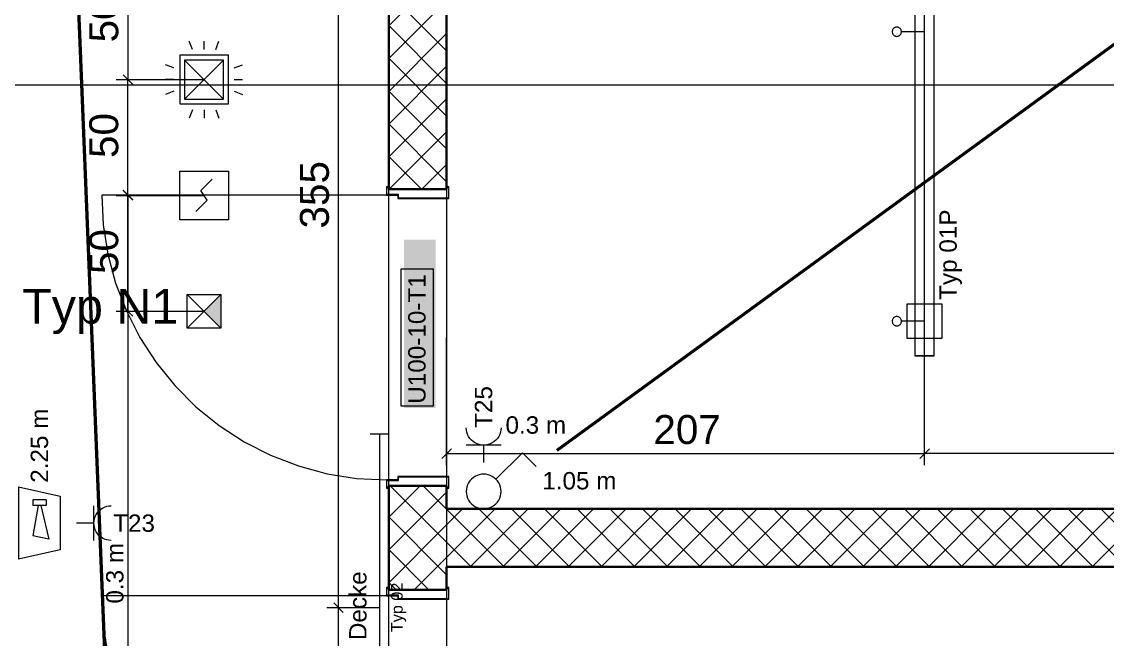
# Model space of a CAD drawing. Extents: x -1132 to 613, y -179 to 712.
# Drawn here: x -123.9 to -30.1, y 283.5 to 336.8 of the extents above; entities that cross this region are included whole.
import ezdxf
from ezdxf.lldxf.tags import DXFTag

# ---------------------------------------------------------------- set-up
doc = ezdxf.new("R2010")
doc.units = 0
doc.layers.get('0').update_dxf_attribs({"lineweight": 13})
for name, color, linetype, lineweight in [('A-DOOR-____-IDEN', 7, 'Continuous', 5), ('A-DOOR-FRAM-MCUT', 7, 'Continuous', 9), ('A-DOOR-OPNG-OTLN', 7, 'Continuous', 9), ('A-FLOR-____-OTLN', 7, 'Continuous', 9), ('A-WALL-____-MCUT', 7, 'Continuous', 35), ('A-WALL-____-PATT', 7, 'Continuous', 35), ('S-GRID-____-OTLN', 7, 'Continuous', 5)]:
    doc.layers.add(name, color=color, linetype=linetype, lineweight=lineweight)
for name, color, linetype, lineweight, true_color in [('EL01_VVV_Mass', 7, 'Continuous', 13, 0xb2b200), ('EL01_WAN_Brandmeldeanlagen', 7, 'Continuous', 13, 0xff8000), ('EL01_WAN_Kraft', 1, 'Continuous', 13, 0xff0000), ('EL01_WAN_Leuchten', 7, 'Continuous', 13, 0x0080ff), ('EL01_WAN_Leuchtentyp', 7, 'Continuous', 13, 0x0099ff), ('EL01_WAN_Licht', 7, 'Continuous', 13, 0x0080ff), ('EL01_WAN_Notbeleuchtungen', 7, 'Continuous', 13, 0x009900), ('EL01_WAN_Notbeleuchtungentyp', 7, 'Continuous', 13, 0x009900), ('X_Geometrie', 3, 'Continuous', 50, 0x00ff00)]:
    doc.layers.add(name, color=color, linetype=linetype, lineweight=lineweight, true_color=true_color)
doc.styles.get("Standard").update_dxf_attribs({"font": 'arial.ttf'})
tags = doc.linetypes.add('_Rasterlinie_', pattern=[0.375, 0.2, -0.05, 0.075, -0.05]).pattern_tags.tags
tags[10:11] = [DXFTag(74, 4), DXFTag(75, 0), DXFTag(340, '0'), DXFTag(46, 1.0), DXFTag(50, 0.0), DXFTag(44, 0.0), DXFTag(45, 0.0)]
tags[8:9] = [DXFTag(74, 4), DXFTag(75, 0), DXFTag(340, '0'), DXFTag(46, 1.0), DXFTag(50, 0.0), DXFTag(44, 0.0), DXFTag(45, 0.0)]
tags[6:7] = [DXFTag(74, 4), DXFTag(75, 0), DXFTag(340, '0'), DXFTag(46, 1.0), DXFTag(50, 0.0), DXFTag(44, 0.0), DXFTag(45, 0.0)]
tags[4:5] = [DXFTag(74, 4), DXFTag(75, 0), DXFTag(340, '0'), DXFTag(46, 1.0), DXFTag(50, 0.0), DXFTag(44, 0.0), DXFTag(45, 0.0)]

# ---------------------------------------------------------------- blocks, each defined once
blk = doc.blocks.new('Referenz-A0UNPDE96I', base_point=(-1115.886, -117.372))
at = {"layer": 'A-DOOR-____-IDEN', "color": 0, "linetype": 'Continuous', "ltscale": 0.13}
for p, q in [((-91.151, 303.657), (-91.151, 315.497)), ((-91.151, 315.497), (-88.371, 315.497)), ((-88.371, 315.497), (-88.371, 303.657)), ((-88.371, 303.657), (-91.151, 303.657))]:
    blk.add_line(p, q, dxfattribs=at)
at = {"layer": 'A-DOOR-____-IDEN', "color": 7, "linetype": 'Continuous', "ltscale": 0.13, "true_color": 0xffffff}
for points in [[(-90.908, 303.482), (-88.149, 303.482), (-90.908, 318.021)], [(-88.149, 303.482), (-90.908, 318.021), (-88.149, 318.021)]]:
    blk.add_solid(points, dxfattribs=at)
at = {"layer": 'A-DOOR-FRAM-MCUT', "color": 0, "linetype": 'Continuous', "ltscale": 0.13}
for p, q in [((-92.415, 322.578), (-92.415, 321.878)), ((-92.215, 322.578), (-92.415, 322.578)), ((-92.415, 321.878), (-91.415, 321.878)), ((-92.375, 321.918), (-92.375, 322.538)), ((-92.375, 322.538), (-92.215, 322.538)), ((-91.375, 321.918), (-92.375, 321.918)), ((-92.215, 322.538), (-92.215, 322.578)), ((-91.415, 321.878), (-91.415, 321.578)), ((-91.375, 321.618), (-91.375, 321.918)), ((-87.015, 322.578), (-87.215, 322.578)), ((-87.215, 322.578), (-87.215, 322.538)), ((-87.215, 322.538), (-87.055, 322.538)), ((-87.055, 322.538), (-87.055, 321.618)), ((-87.015, 321.578), (-87.015, 322.578)), ((-91.415, 321.578), (-87.015, 321.578)), ((-87.055, 321.618), (-91.375, 321.618)), ((-87.015, 297.578), (-91.415, 297.578)), ((-91.415, 297.578), (-91.415, 297.278)), ((-91.375, 297.238), (-91.375, 297.538)), ((-91.375, 297.538), (-87.055, 297.538)), ((-87.055, 297.538), (-87.055, 296.618)), ((-87.015, 296.578), (-87.015, 297.578)), ((-92.415, 297.278), (-92.415, 296.578)), ((-91.415, 297.278), (-92.415, 297.278)), ((-92.415, 296.578), (-92.215, 296.578)), ((-92.375, 296.618), (-92.375, 297.238)), ((-92.375, 297.238), (-91.375, 297.238)), ((-92.215, 296.618), (-92.375, 296.618)), ((-92.215, 296.578), (-92.215, 296.618)), ((-87.055, 296.618), (-87.215, 296.618)), ((-87.215, 296.618), (-87.215, 296.578)), ((-87.215, 296.578), (-87.015, 296.578)), ((-92.415, 287.978), (-92.415, 287.278)), ((-92.215, 287.978), (-92.415, 287.978)), ((-92.215, 287.938), (-92.215, 287.978)), ((-87.015, 287.978), (-87.215, 287.978)), ((-87.215, 287.978), (-87.215, 287.938)), ((-87.015, 286.978), (-87.015, 287.978)), ((-92.415, 287.278), (-91.415, 287.278)), ((-92.375, 287.318), (-92.375, 287.938)), ((-92.375, 287.938), (-92.215, 287.938)), ((-91.375, 287.318), (-92.375, 287.318)), ((-91.415, 287.278), (-91.415, 286.978)), ((-91.375, 287.018), (-91.375, 287.318)), ((-87.215, 287.938), (-87.055, 287.938)), ((-87.055, 287.938), (-87.055, 287.018)), ((-91.415, 286.978), (-87.015, 286.978)), ((-87.055, 287.018), (-91.375, 287.018))]:
    blk.add_line(p, q, dxfattribs=at)
at = {"layer": 'A-DOOR-OPNG-OTLN', "color": 0, "linetype": 'Continuous', "ltscale": 0.13}
for p, q in [((-92.415, 321.878), (-117.015, 321.878)), ((-117.015, 321.878), (-116.88, 319.307)), ((-116.88, 319.307), (-116.477, 316.764)), ((-116.477, 316.764), (-115.811, 314.276)), ((-115.811, 314.276), (-114.888, 311.873)), ((-114.888, 311.873), (-113.719, 309.578)), ((-113.719, 309.578), (-112.316, 307.419)), ((-112.316, 307.419), (-110.696, 305.418)), ((-110.696, 305.418), (-108.875, 303.597)), ((-108.875, 303.597), (-106.874, 301.976)), ((-106.874, 301.976), (-104.715, 300.574)), ((-104.715, 300.574), (-102.42, 299.405)), ((-102.42, 299.405), (-100.016, 298.482)), ((-100.016, 298.482), (-97.529, 297.816)), ((-97.529, 297.816), (-94.986, 297.413)), ((-94.986, 297.413), (-92.415, 297.278)), ((-92.415, 287.278), (-117.015, 287.278)), ((-117.015, 287.278), (-116.88, 284.707)), ((-116.88, 284.707), (-116.477, 282.164))]:
    blk.add_line(p, q, dxfattribs=at)
at = {"layer": 'A-FLOR-____-OTLN', "color": 0, "linetype": 'Continuous', "ltscale": 0.13}
for p, q in [((-92.215, 321.918), (-92.215, 322.378)), ((-92.215, 297.278), (-92.215, 321.878)), ((-87.215, 322.378), (-87.215, 321.618)), ((-87.215, 321.58), (-87.215, 297.576)), ((-87.215, 297.538), (-87.215, 296.778)), ((-92.215, 296.778), (-92.215, 297.238)), ((-92.215, 287.318), (-92.215, 287.778)), ((-92.215, 262.678), (-92.215, 287.278)), ((-87.215, 287.778), (-87.215, 287.018)), ((-87.215, 286.98), (-87.215, 262.976))]:
    blk.add_line(p, q, dxfattribs=at)
at = {"layer": 'A-WALL-____-MCUT', "color": 0, "linetype": 'Continuous', "ltscale": 0.35}
for p, q in [((-92.215, 399.178), (-92.215, 322.378)), ((-87.215, 322.378), (-87.215, 399.178)), ((-92.215, 322.378), (-87.215, 322.378)), ((-87.215, 296.778), (-92.215, 296.778)), ((-92.215, 296.778), (-92.215, 287.778)), ((-87.215, 294.778), (-87.215, 296.778)), ((53.385, 294.778), (-87.215, 294.778)), ((-87.215, 289.778), (53.385, 289.778)), ((-87.215, 287.778), (-87.215, 289.778)), ((-92.215, 287.778), (-87.215, 287.778))]:
    blk.add_line(p, q, dxfattribs=at)
at = {"layer": 'A-WALL-____-MCUT', "color": 0, "linetype": 'Continuous', "lineweight": 9, "ltscale": 0.13}
blk.add_line((-87.215, 294.778), (-87.215, 289.778), dxfattribs=at)
at = {"layer": 'A-WALL-____-PATT', "color": 0, "linetype": 'Continuous', "lineweight": 9, "ltscale": 0.13}
for p, q in [((-92.215, 336.485), (-87.215, 341.485)), ((-87.215, 334.34), (-92.215, 339.34)), ((-92.215, 333.656), (-87.215, 338.656)), ((-87.215, 331.511), (-92.215, 336.511)), ((-92.215, 330.828), (-87.215, 335.828)), ((-87.215, 328.683), (-92.215, 333.683)), ((-92.215, 328), (-87.215, 333)), ((-87.215, 325.854), (-92.215, 330.854)), ((-92.215, 325.171), (-87.215, 330.171)), ((-87.215, 323.026), (-92.215, 328.026)), ((-92.179, 322.378), (-87.215, 327.343)), ((-89.395, 322.378), (-92.215, 325.197)), ((-89.351, 322.378), (-87.215, 324.514)), ((-92.215, 294.058), (-89.495, 296.778)), ((-87.215, 291.913), (-92.08, 296.778)), ((-87.215, 294.742), (-89.251, 296.778)), ((-92.215, 291.23), (-87.215, 296.23)), ((-87.215, 293.402), (-85.838, 294.778)), ((-87.215, 290.573), (-83.01, 294.778)), ((-82.251, 289.778), (-87.215, 294.742)), ((-85.181, 289.778), (-80.181, 294.778)), ((-79.423, 289.778), (-84.423, 294.778)), ((-82.353, 289.778), (-77.353, 294.778)), ((-76.594, 289.778), (-81.594, 294.778)), ((-79.524, 289.778), (-74.524, 294.778)), ((-73.766, 289.778), (-78.766, 294.778)), ((-76.696, 289.778), (-71.696, 294.778)), ((-70.938, 289.778), (-75.938, 294.778)), ((-73.867, 289.778), (-68.867, 294.778)), ((-68.109, 289.778), (-73.109, 294.778)), ((-71.039, 289.778), (-66.039, 294.778)), ((-65.281, 289.778), (-70.281, 294.778)), ((-68.211, 289.778), (-63.211, 294.778)), ((-62.452, 289.778), (-67.452, 294.778)), ((-65.382, 289.778), (-60.382, 294.778)), ((-59.624, 289.778), (-64.624, 294.778)), ((-62.554, 289.778), (-57.554, 294.778)), ((-56.795, 289.778), (-61.795, 294.778)), ((-59.725, 289.778), (-54.725, 294.778)), ((-53.967, 289.778), (-58.967, 294.778)), ((-56.897, 289.778), (-51.897, 294.778)), ((-51.139, 289.778), (-56.139, 294.778)), ((-54.068, 289.778), (-49.068, 294.778)), ((-48.31, 289.778), (-53.31, 294.778)), ((-51.24, 289.778), (-46.24, 294.778)), ((-45.482, 289.778), (-50.482, 294.778)), ((-48.412, 289.778), (-43.412, 294.778)), ((-42.653, 289.778), (-47.653, 294.778)), ((-45.583, 289.778), (-40.583, 294.778)), ((-39.825, 289.778), (-44.825, 294.778)), ((-42.755, 289.778), (-37.755, 294.778)), ((-36.996, 289.778), (-41.996, 294.778)), ((-39.926, 289.778), (-34.926, 294.778)), ((-34.168, 289.778), (-39.168, 294.778)), ((-37.098, 289.778), (-32.098, 294.778)), ((-31.34, 289.778), (-36.34, 294.778)), ((-34.269, 289.778), (-29.269, 294.778)), ((-28.511, 289.778), (-33.511, 294.778)), ((-31.441, 289.778), (-26.441, 294.778)), ((-25.683, 289.778), (-30.683, 294.778)), ((-87.215, 289.085), (-92.215, 294.085)), ((-92.215, 288.402), (-87.215, 293.402)), ((-85.08, 289.778), (-87.215, 291.913)), ((-88.737, 287.778), (-92.215, 291.256)), ((-90.01, 287.778), (-87.215, 290.573)), ((-91.565, 287.778), (-92.215, 288.428))]:
    blk.add_line(p, q, dxfattribs=at)
at = {"layer": 'S-GRID-____-OTLN', "color": 0, "linetype": '_Rasterlinie_', "ltscale": 0.13}
blk.add_line((-1107.612, 331.378), (119.376, 331.378), dxfattribs=at)
at = {"layer": 'X_Geometrie', "color": 0, "linetype": 'Continuous', "ltscale": 0.5}
for p, q in [((-121.416, 396.719), (-100.697, -113.53)), ((-77.651, 299.851), (43.869, 388.342))]:
    blk.add_line(p, q, dxfattribs=at)
at = {"layer": 'A-DOOR-____-IDEN', "color": 0, "linetype": 'Continuous', "ltscale": 0.13, "insert": (-90.533, 303.857), "char_height": 1.5, "attachment_point": 1, "rotation": 90}
blk.add_mtext('{\\fArial;U100-10-T1}', dxfattribs=at)
blk = doc.blocks.new('Maß-A0UNPDYH6I', base_point=(-118.088, 311.428))
at = {"color": 0, "lineweight": -2}
for p, q in [((-115.754, 321.841), (-108.171, 321.841)), ((-115.168, 322.255), (-114.341, 321.428)), ((-114.754, 311.842), (-114.754, 321.841)), ((-115.754, 311.842), (-108.171, 311.842)), ((-115.168, 312.256), (-114.341, 311.428))]:
    blk.add_line(p, q, dxfattribs=at)
at = {"color": 0, "lineweight": -2, "insert": (-118.088, 315.056), "char_height": 2.5, "attachment_point": 1, "rotation": 90}
blk.add_mtext('{\\fArial;50}', dxfattribs=at)
blk = doc.blocks.new('Typ 01P-A0UNPE3D6I', base_point=(-48.713, 307.958))
at = {"color": 0, "lineweight": -2}
for p, q in [((-46.713, 307.958), (-46.713, 385.998)), ((-46.713, 385.998), (-45.113, 385.998)), ((-45.113, 385.978), (-46.713, 385.978)), ((-45.913, 354.978), (-45.913, 385.978)), ((-45.113, 385.998), (-45.113, 307.958)), ((-48.709, 383.03), (-48.713, 382.978)), ((-48.713, 382.978), (-48.709, 382.926)), ((-48.699, 383.082), (-48.709, 383.03)), ((-48.709, 382.926), (-48.699, 382.875)), ((-48.682, 383.131), (-48.699, 383.082)), ((-48.699, 382.875), (-48.682, 382.825)), ((-48.659, 383.178), (-48.682, 383.131)), ((-48.682, 382.825), (-48.659, 382.778)), ((-48.63, 383.222), (-48.659, 383.178)), ((-48.659, 382.778), (-48.63, 382.735)), ((-48.595, 383.261), (-48.63, 383.222)), ((-48.63, 382.735), (-48.595, 382.695)), ((-48.556, 383.296), (-48.595, 383.261)), ((-48.513, 383.325), (-48.556, 383.296)), ((-48.466, 383.348), (-48.513, 383.325)), ((-48.416, 383.365), (-48.466, 383.348)), ((-48.365, 383.375), (-48.416, 383.365)), ((-48.313, 383.378), (-48.365, 383.375)), ((-48.26, 383.375), (-48.313, 383.378)), ((-48.209, 383.365), (-48.26, 383.375)), ((-48.16, 383.348), (-48.209, 383.365)), ((-48.113, 383.325), (-48.16, 383.348)), ((-48.069, 383.296), (-48.113, 383.325)), ((-48.03, 383.261), (-48.069, 383.296)), ((-47.995, 383.222), (-48.03, 383.261)), ((-48.03, 382.695), (-47.995, 382.735)), ((-47.966, 383.178), (-47.995, 383.222)), ((-47.995, 382.735), (-47.966, 382.778)), ((-47.943, 383.131), (-47.966, 383.178)), ((-47.966, 382.778), (-47.943, 382.825)), ((-47.926, 383.082), (-47.943, 383.131)), ((-47.943, 382.825), (-47.926, 382.875)), ((-47.916, 383.03), (-47.926, 383.082)), ((-47.926, 382.875), (-47.916, 382.926)), ((-47.913, 382.978), (-47.916, 383.03)), ((-47.916, 382.926), (-47.913, 382.978)), ((-45.913, 382.978), (-47.913, 382.978)), ((-48.595, 382.695), (-48.556, 382.661)), ((-48.556, 382.661), (-48.513, 382.632)), ((-48.513, 382.632), (-48.466, 382.609)), ((-48.466, 382.609), (-48.416, 382.592)), ((-48.416, 382.592), (-48.365, 382.582)), ((-48.365, 382.582), (-48.313, 382.578)), ((-48.313, 382.578), (-48.26, 382.582)), ((-48.26, 382.582), (-48.209, 382.592)), ((-48.209, 382.592), (-48.16, 382.609)), ((-48.16, 382.609), (-48.113, 382.632)), ((-48.113, 382.632), (-48.069, 382.661)), ((-48.069, 382.661), (-48.03, 382.695)), ((-48.466, 358.348), (-48.513, 358.325)), ((-48.416, 358.365), (-48.466, 358.348)), ((-48.365, 358.375), (-48.416, 358.365)), ((-48.313, 358.378), (-48.365, 358.375)), ((-48.26, 358.375), (-48.313, 358.378)), ((-48.209, 358.365), (-48.26, 358.375)), ((-48.16, 358.348), (-48.209, 358.365)), ((-48.113, 358.325), (-48.16, 358.348)), ((-48.709, 358.03), (-48.713, 357.978)), ((-48.713, 357.978), (-48.709, 357.926)), ((-48.699, 358.082), (-48.709, 358.03)), ((-48.709, 357.926), (-48.699, 357.875)), ((-48.682, 358.131), (-48.699, 358.082)), ((-48.699, 357.875), (-48.682, 357.825)), ((-48.659, 358.178), (-48.682, 358.131)), ((-48.682, 357.825), (-48.659, 357.778)), ((-48.63, 358.222), (-48.659, 358.178)), ((-48.659, 357.778), (-48.63, 357.735)), ((-48.595, 358.261), (-48.63, 358.222)), ((-48.63, 357.735), (-48.595, 357.695)), ((-48.556, 358.296), (-48.595, 358.261)), ((-48.595, 357.695), (-48.556, 357.661)), ((-48.513, 358.325), (-48.556, 358.296)), ((-48.556, 357.661), (-48.513, 357.632)), ((-48.513, 357.632), (-48.466, 357.609)), ((-48.466, 357.609), (-48.416, 357.592)), ((-48.416, 357.592), (-48.365, 357.582)), ((-48.365, 357.582), (-48.313, 357.578)), ((-48.313, 357.578), (-48.26, 357.582)), ((-48.26, 357.582), (-48.209, 357.592)), ((-48.209, 357.592), (-48.16, 357.609)), ((-48.16, 357.609), (-48.113, 357.632)), ((-48.069, 358.296), (-48.113, 358.325)), ((-48.113, 357.632), (-48.069, 357.661)), ((-48.03, 358.261), (-48.069, 358.296)), ((-48.069, 357.661), (-48.03, 357.695)), ((-47.995, 358.222), (-48.03, 358.261)), ((-48.03, 357.695), (-47.995, 357.735)), ((-47.966, 358.178), (-47.995, 358.222)), ((-47.995, 357.735), (-47.966, 357.778)), ((-47.943, 358.131), (-47.966, 358.178)), ((-47.966, 357.778), (-47.943, 357.825)), ((-47.926, 358.082), (-47.943, 358.131)), ((-47.943, 357.825), (-47.926, 357.875)), ((-47.916, 358.03), (-47.926, 358.082)), ((-47.926, 357.875), (-47.916, 357.926)), ((-47.913, 357.978), (-47.916, 358.03)), ((-47.916, 357.926), (-47.913, 357.978)), ((-45.913, 357.978), (-47.913, 357.978)), ((-45.113, 354.978), (-46.713, 354.978)), ((-45.113, 338.978), (-46.713, 338.978)), ((-45.913, 307.978), (-45.913, 338.978)), ((-48.709, 336.03), (-48.713, 335.978)), ((-48.713, 335.978), (-48.709, 335.926)), ((-48.699, 336.082), (-48.709, 336.03)), ((-48.709, 335.926), (-48.699, 335.875)), ((-48.682, 336.131), (-48.699, 336.082)), ((-48.699, 335.875), (-48.682, 335.825)), ((-48.659, 336.178), (-48.682, 336.131)), ((-48.682, 335.825), (-48.659, 335.778)), ((-48.63, 336.222), (-48.659, 336.178)), ((-48.595, 336.261), (-48.63, 336.222)), ((-48.556, 336.296), (-48.595, 336.261)), ((-48.513, 336.325), (-48.556, 336.296)), ((-48.466, 336.348), (-48.513, 336.325)), ((-48.416, 336.365), (-48.466, 336.348)), ((-48.365, 336.375), (-48.416, 336.365)), ((-48.313, 336.378), (-48.365, 336.375)), ((-48.26, 336.375), (-48.313, 336.378)), ((-48.209, 336.365), (-48.26, 336.375)), ((-48.16, 336.348), (-48.209, 336.365)), ((-48.113, 336.325), (-48.16, 336.348)), ((-48.069, 336.296), (-48.113, 336.325)), ((-48.03, 336.261), (-48.069, 336.296)), ((-47.995, 336.222), (-48.03, 336.261)), ((-47.966, 336.178), (-47.995, 336.222)), ((-47.943, 336.131), (-47.966, 336.178)), ((-47.966, 335.778), (-47.943, 335.825)), ((-47.926, 336.082), (-47.943, 336.131)), ((-47.943, 335.825), (-47.926, 335.875)), ((-47.916, 336.03), (-47.926, 336.082)), ((-47.926, 335.875), (-47.916, 335.926)), ((-47.913, 335.978), (-47.916, 336.03)), ((-47.916, 335.926), (-47.913, 335.978)), ((-45.913, 335.978), (-47.913, 335.978)), ((-48.659, 335.778), (-48.63, 335.735)), ((-48.63, 335.735), (-48.595, 335.695)), ((-48.595, 335.695), (-48.556, 335.661)), ((-48.556, 335.661), (-48.513, 335.632)), ((-48.513, 335.632), (-48.466, 335.609)), ((-48.466, 335.609), (-48.416, 335.592)), ((-48.416, 335.592), (-48.365, 335.582)), ((-48.365, 335.582), (-48.313, 335.578)), ((-48.313, 335.578), (-48.26, 335.582)), ((-48.26, 335.582), (-48.209, 335.592)), ((-48.209, 335.592), (-48.16, 335.609)), ((-48.16, 335.609), (-48.113, 335.632)), ((-48.113, 335.632), (-48.069, 335.661)), ((-48.069, 335.661), (-48.03, 335.695)), ((-48.03, 335.695), (-47.995, 335.735)), ((-47.995, 335.735), (-47.966, 335.778)), ((-48.709, 311.03), (-48.713, 310.978)), ((-48.713, 310.978), (-48.709, 310.926)), ((-48.699, 311.082), (-48.709, 311.03)), ((-48.709, 310.926), (-48.699, 310.875)), ((-48.682, 311.131), (-48.699, 311.082)), ((-48.699, 310.875), (-48.682, 310.825)), ((-48.659, 311.178), (-48.682, 311.131)), ((-48.682, 310.825), (-48.659, 310.778)), ((-48.63, 311.222), (-48.659, 311.178)), ((-48.659, 310.778), (-48.63, 310.735)), ((-48.595, 311.261), (-48.63, 311.222)), ((-48.63, 310.735), (-48.595, 310.695)), ((-48.556, 311.296), (-48.595, 311.261)), ((-48.595, 310.695), (-48.556, 310.661)), ((-48.513, 311.325), (-48.556, 311.296)), ((-48.556, 310.661), (-48.513, 310.632)), ((-48.466, 311.348), (-48.513, 311.325)), ((-48.513, 310.632), (-48.466, 310.609)), ((-48.416, 311.365), (-48.466, 311.348)), ((-48.466, 310.609), (-48.416, 310.592)), ((-48.365, 311.375), (-48.416, 311.365)), ((-48.416, 310.592), (-48.365, 310.582)), ((-48.313, 311.378), (-48.365, 311.375)), ((-48.365, 310.582), (-48.313, 310.578)), ((-48.26, 311.375), (-48.313, 311.378)), ((-48.313, 310.578), (-48.26, 310.582)), ((-48.209, 311.365), (-48.26, 311.375)), ((-48.26, 310.582), (-48.209, 310.592)), ((-48.16, 311.348), (-48.209, 311.365)), ((-48.209, 310.592), (-48.16, 310.609)), ((-48.113, 311.325), (-48.16, 311.348)), ((-48.16, 310.609), (-48.113, 310.632)), ((-48.069, 311.296), (-48.113, 311.325)), ((-48.113, 310.632), (-48.069, 310.661)), ((-48.03, 311.261), (-48.069, 311.296)), ((-48.069, 310.661), (-48.03, 310.695)), ((-47.995, 311.222), (-48.03, 311.261)), ((-48.03, 310.695), (-47.995, 310.735)), ((-47.966, 311.178), (-47.995, 311.222)), ((-47.995, 310.735), (-47.966, 310.778)), ((-47.943, 311.131), (-47.966, 311.178)), ((-47.966, 310.778), (-47.943, 310.825)), ((-47.926, 311.082), (-47.943, 311.131)), ((-47.943, 310.825), (-47.926, 310.875)), ((-47.916, 311.03), (-47.926, 311.082)), ((-47.926, 310.875), (-47.916, 310.926)), ((-47.913, 310.978), (-47.916, 311.03)), ((-47.916, 310.926), (-47.913, 310.978)), ((-45.913, 310.978), (-47.913, 310.978)), ((-45.113, 307.978), (-46.713, 307.978)), ((-45.113, 307.958), (-46.713, 307.958))]:
    blk.add_line(p, q, dxfattribs=at)
blk = doc.blocks.new('Alarmgerät akustisch n. adressiert-A0UNPE7B6I', base_point=(-124.192, 290.433))
at = {"color": 0, "lineweight": -2}
for p, q in [((-124.192, 296.673), (-120.592, 295.873)), ((-124.192, 296.673), (-124.192, 290.433)), ((-122.968, 295.546), (-122.968, 295.065)), ((-121.824, 295.546), (-122.968, 295.546)), ((-121.816, 295.546), (-121.816, 295.065)), ((-120.592, 295.873), (-120.592, 291.233)), ((-121.824, 295.065), (-122.968, 295.065)), ((-122.507, 295.065), (-122.958, 292.448)), ((-122.277, 295.065), (-121.581, 292.159)), ((-121.581, 292.159), (-122.958, 292.448)), ((-120.592, 291.233), (-124.192, 290.433))]:
    blk.add_line(p, q, dxfattribs=at)
blk = doc.blocks.new('Absolute Höhe-A0UNPE7D6I', base_point=(-123.151, 297.03))
at = {"color": 0, "lineweight": -2, "insert": (-123.151, 297.03), "char_height": 1.5, "attachment_point": 1, "rotation": 90}
blk.add_mtext('{\\fArial;2.25 m}', dxfattribs=at)
blk = doc.blocks.new('Notleuchte eckig-A0UNPE7Z6I', base_point=(-109.633, 310.381))
at = {"color": 0, "lineweight": -2}
for p, q in [((-109.633, 313.3), (-106.713, 310.381)), ((-109.633, 310.381), (-106.713, 313.3)), ((-109.633, 310.381), (-109.633, 313.3)), ((-109.633, 313.3), (-106.713, 313.3)), ((-106.713, 313.3), (-106.713, 310.381)), ((-106.713, 310.381), (-109.633, 310.381))]:
    blk.add_line(p, q, dxfattribs=at)
for points in [[(-106.713, 311.841), (-108.173, 311.841), (-106.713, 313.3)], [(-106.713, 310.381), (-106.713, 311.841), (-108.173, 311.841)]]:
    blk.add_solid(points, dxfattribs=at)
blk = doc.blocks.new('Bemerkung 1-A0UNPE816I', base_point=(-123.896, 310.773))
at = {"color": 0, "lineweight": -2, "insert": (-123.896, 313.773), "char_height": 3, "attachment_point": 1}
blk.add_mtext('{\\fArial;Typ N1}', dxfattribs=at)
blk = doc.blocks.new('Steckdose T23_ UP-A0UNPEFR6I', base_point=(-119.192, 292.053))
at = {"color": 0, "linetype": 'ByBlock', "lineweight": -2, "ltscale": 0.13}
for p, q in [((-117.692, 292.053), (-117.692, 295.053)), ((-117.382, 294.466), (-117.253, 294.614)), ((-117.253, 294.614), (-117.105, 294.743)), ((-117.105, 294.743), (-116.942, 294.852)), ((-116.942, 294.852), (-116.766, 294.939)), ((-116.766, 294.939), (-116.58, 295.002)), ((-116.58, 295.002), (-116.388, 295.04)), ((-116.388, 295.04), (-116.192, 295.053)), ((-117.692, 293.553), (-117.679, 293.749)), ((-117.679, 293.749), (-117.641, 293.941)), ((-117.641, 293.941), (-117.578, 294.127)), ((-117.578, 294.127), (-117.491, 294.303)), ((-117.491, 294.303), (-117.382, 294.466)), ((-117.692, 293.553), (-119.192, 293.553)), ((-117.679, 293.357), (-117.692, 293.553)), ((-117.641, 293.165), (-117.679, 293.357)), ((-117.578, 292.979), (-117.641, 293.165)), ((-117.491, 292.803), (-117.578, 292.979)), ((-117.382, 292.64), (-117.491, 292.803)), ((-117.253, 292.492), (-117.382, 292.64)), ((-117.105, 292.363), (-117.253, 292.492)), ((-116.942, 292.254), (-117.105, 292.363)), ((-116.766, 292.167), (-116.942, 292.254)), ((-116.58, 292.104), (-116.766, 292.167)), ((-116.388, 292.066), (-116.58, 292.104)), ((-116.192, 292.053), (-116.388, 292.066))]:
    blk.add_line(p, q, dxfattribs=at)
at = {"color": 0, "linetype": 'ByBlock', "lineweight": -2, "ltscale": 0.13, "insert": (-116.027, 294.296), "char_height": 1.5, "attachment_point": 1}
blk.add_mtext('{\\fArial;T23}', dxfattribs=at)
blk = doc.blocks.new('Absolute Höhe-A0UNPEFT6I', base_point=(-116.636, 286.599))
at = {"color": 0, "lineweight": -2, "insert": (-116.637, 286.599), "char_height": 1.5, "attachment_point": 1, "rotation": 90}
blk.add_mtext('{\\fArial;0.3 m}', dxfattribs=at)
blk = doc.blocks.new('Schalter_ Schema 0_ UP-A0UNPEHP6I', base_point=(-85.513, 294.778))
at = {"color": 0, "lineweight": -2}
for p, q in [((-82.952, 297.339), (-80.67, 299.621)), ((-80.67, 299.621), (-79.474, 298.425)), ((-84.926, 297.468), (-85.073, 297.339)), ((-84.763, 297.577), (-84.926, 297.468)), ((-84.587, 297.664), (-84.763, 297.577)), ((-84.401, 297.727), (-84.587, 297.664)), ((-84.208, 297.765), (-84.401, 297.727)), ((-84.013, 297.778), (-84.208, 297.765)), ((-83.817, 297.765), (-84.013, 297.778)), ((-83.624, 297.727), (-83.817, 297.765)), ((-83.439, 297.664), (-83.624, 297.727)), ((-83.263, 297.577), (-83.439, 297.664)), ((-83.1, 297.468), (-83.263, 297.577)), ((-82.952, 297.339), (-83.1, 297.468)), ((-85.5, 296.474), (-85.513, 296.278)), ((-85.462, 296.666), (-85.5, 296.474)), ((-85.398, 296.852), (-85.462, 296.666)), ((-85.312, 297.028), (-85.398, 296.852)), ((-85.203, 297.191), (-85.312, 297.028)), ((-85.073, 297.339), (-85.203, 297.191)), ((-82.823, 297.191), (-82.952, 297.339)), ((-82.714, 297.028), (-82.823, 297.191)), ((-82.627, 296.852), (-82.714, 297.028)), ((-82.564, 296.666), (-82.627, 296.852)), ((-82.525, 296.474), (-82.564, 296.666)), ((-82.513, 296.278), (-82.525, 296.474)), ((-85.513, 296.278), (-85.5, 296.082)), ((-85.5, 296.082), (-85.462, 295.89)), ((-85.462, 295.89), (-85.398, 295.704)), ((-85.398, 295.704), (-85.312, 295.528)), ((-85.312, 295.528), (-85.203, 295.365)), ((-82.823, 295.365), (-82.714, 295.528)), ((-82.714, 295.528), (-82.627, 295.704)), ((-82.627, 295.704), (-82.564, 295.89)), ((-82.564, 295.89), (-82.525, 296.082)), ((-82.525, 296.082), (-82.513, 296.278)), ((-85.203, 295.365), (-85.073, 295.218)), ((-85.073, 295.218), (-84.926, 295.088)), ((-84.926, 295.088), (-84.763, 294.979)), ((-84.763, 294.979), (-84.587, 294.892)), ((-84.587, 294.892), (-84.401, 294.829)), ((-84.401, 294.829), (-84.208, 294.791)), ((-84.208, 294.791), (-84.013, 294.778)), ((-84.013, 294.778), (-83.817, 294.791)), ((-83.817, 294.791), (-83.624, 294.829)), ((-83.624, 294.829), (-83.439, 294.892)), ((-83.439, 294.892), (-83.263, 294.979)), ((-83.263, 294.979), (-83.1, 295.088)), ((-83.1, 295.088), (-82.952, 295.218)), ((-82.952, 295.218), (-82.823, 295.365))]:
    blk.add_line(p, q, dxfattribs=at)
blk = doc.blocks.new('Absolute Höhe-A0UNPEHR6I', base_point=(-78.946, 296.457))
at = {"color": 0, "lineweight": -2, "insert": (-78.946, 297.957), "char_height": 1.5, "attachment_point": 1}
blk.add_mtext('{\\fArial;1.05 m}', dxfattribs=at)
blk = doc.blocks.new('Maß-A0UNPEI16I', base_point=(-99.888, 214.839))
at = {"color": 0, "lineweight": -2}
for p, q in [((-97.554, 286.252), (-93.013, 286.252)), ((-96.968, 286.666), (-96.141, 285.839)), ((-96.554, 215.252), (-96.554, 286.252)), ((-97.554, 215.252), (-93.013, 215.252)), ((-96.968, 215.666), (-96.141, 214.839))]:
    blk.add_line(p, q, dxfattribs=at)
at = {"color": 0, "lineweight": -2, "insert": (-99.888, 247.983), "char_height": 2.5, "attachment_point": 1, "rotation": 90}
blk.add_mtext('{\\fArial;355}', dxfattribs=at)
blk = doc.blocks.new('Maß-A0UNPEL96I', base_point=(-118.088, 173.717))
at = {"color": 0, "lineweight": -2}
for p, q in [((-115.754, 321.841), (-108.171, 321.841)), ((-114.341, 321.428), (-115.168, 322.255)), ((-114.754, 321.841), (-114.754, 174.13))]:
    blk.add_line(p, q, dxfattribs=at)
blk = doc.blocks.new('Maß-A0UNPEOT6I', base_point=(-87.626, 298.547))
at = {"color": 0, "lineweight": -2}
for p, q in [((-87.213, 298.547), (-87.213, 309.578)), ((-45.913, 298.547), (-45.913, 307.958)), ((-86.799, 299.961), (-87.626, 299.133)), ((-87.213, 299.547), (-45.913, 299.547)), ((-45.499, 299.961), (-46.326, 299.133))]:
    blk.add_line(p, q, dxfattribs=at)
at = {"color": 0, "lineweight": -2, "insert": (-69.347, 302.88), "char_height": 2.5, "attachment_point": 1}
blk.add_mtext('{\\fArial;207}', dxfattribs=at)
blk = doc.blocks.new('Maß-A0UNPEUJ6I', base_point=(-118.088, 331.428))
at = {"color": 0, "lineweight": -2}
for p, q in [((-115.754, 341.84), (-109.671, 341.84)), ((-114.341, 341.427), (-115.168, 342.254)), ((-114.754, 341.84), (-114.754, 331.841)), ((-114.341, 331.428), (-115.168, 332.255)), ((-115.754, 331.841), (-110.786, 331.841))]:
    blk.add_line(p, q, dxfattribs=at)
at = {"color": 0, "lineweight": -2, "insert": (-118.088, 335.055), "char_height": 2.5, "attachment_point": 1, "rotation": 90}
blk.add_mtext('{\\fArial;50}', dxfattribs=at)
blk = doc.blocks.new('Brandmelder-A0UNPEVN6I', base_point=(-110.271, 319.743))
at = {"color": 0, "lineweight": -2}
for p, q in [((-110.271, 323.943), (-106.071, 323.943)), ((-110.271, 319.743), (-110.271, 323.943)), ((-106.071, 323.943), (-106.071, 319.743)), ((-108.451, 322.263), (-107.471, 323.243)), ((-107.891, 321.423), (-108.451, 322.263)), ((-108.871, 320.443), (-107.891, 321.423)), ((-106.071, 319.743), (-110.271, 319.743))]:
    blk.add_line(p, q, dxfattribs=at)
blk = doc.blocks.new('Maß-A0UNPF8D6I', base_point=(-46.326, 298.547))
at = {"color": 0, "lineweight": -2}
for p, q in [((-45.913, 298.547), (-45.913, 307.958)), ((11.574, 298.547), (11.574, 307.958)), ((-46.326, 299.133), (-45.499, 299.961)), ((11.574, 299.547), (-45.913, 299.547)), ((11.161, 299.133), (11.988, 299.961))]:
    blk.add_line(p, q, dxfattribs=at)
at = {"color": 0, "lineweight": -2, "insert": (-19.953, 302.88), "char_height": 2.5, "attachment_point": 1}
blk.add_mtext('{\\fArial;287}', dxfattribs=at)
blk = doc.blocks.new('Deckendose UP-A0UNPFOV6I', base_point=(-47.413, 309.478))
at = {"color": 0, "lineweight": -2}
for p, q in [((-47.413, 309.478), (-47.413, 312.478)), ((-47.413, 312.478), (-44.413, 312.478)), ((-44.413, 312.478), (-44.413, 309.478)), ((-44.413, 309.478), (-47.413, 309.478))]:
    blk.add_line(p, q, dxfattribs=at)
blk = doc.blocks.new('Leerdose Gr.I_ UP-A0UNPFSV6I', base_point=(-85.513, 298.778))
at = {"color": 0, "linetype": 'ByBlock', "lineweight": -2, "ltscale": 0.13}
for p, q in [((-85.5, 301.582), (-85.513, 301.778)), ((-85.462, 301.39), (-85.5, 301.582)), ((-85.398, 301.204), (-85.462, 301.39)), ((-85.312, 301.028), (-85.398, 301.204)), ((-82.627, 301.204), (-82.714, 301.028)), ((-82.564, 301.39), (-82.627, 301.204)), ((-82.525, 301.582), (-82.564, 301.39)), ((-82.513, 301.778), (-82.525, 301.582)), ((-82.513, 300.278), (-85.513, 300.278)), ((-85.203, 300.865), (-85.312, 301.028)), ((-85.073, 300.718), (-85.203, 300.865)), ((-84.926, 300.588), (-85.073, 300.718)), ((-84.763, 300.479), (-84.926, 300.588)), ((-84.587, 300.392), (-84.763, 300.479)), ((-84.401, 300.329), (-84.587, 300.392)), ((-84.208, 300.291), (-84.401, 300.329)), ((-84.013, 300.278), (-84.208, 300.291)), ((-83.817, 300.291), (-84.013, 300.278)), ((-84.013, 300.278), (-84.013, 298.778)), ((-83.624, 300.329), (-83.817, 300.291)), ((-83.439, 300.392), (-83.624, 300.329)), ((-83.263, 300.479), (-83.439, 300.392)), ((-83.1, 300.588), (-83.263, 300.479)), ((-82.952, 300.718), (-83.1, 300.588)), ((-82.823, 300.865), (-82.952, 300.718)), ((-82.714, 301.028), (-82.823, 300.865))]:
    blk.add_line(p, q, dxfattribs=at)
at = {"color": 0, "linetype": 'ByBlock', "lineweight": -2, "ltscale": 0.13, "insert": (-84.772, 301.771), "char_height": 1.5, "attachment_point": 1, "rotation": 90}
blk.add_mtext('{\\fArial;T25}', dxfattribs=at)
blk = doc.blocks.new('Absolute Höhe-A0UNPFSX6I', base_point=(-82.126, 301.272))
at = {"color": 0, "lineweight": -2, "insert": (-82.126, 302.772), "char_height": 1.5, "attachment_point": 1}
blk.add_mtext('{\\fArial;0.3 m}', dxfattribs=at)
blk = doc.blocks.new('Maß-A0UNPFTD6I', base_point=(-99.888, 285.839))
at = {"color": 0, "lineweight": -2}
for p, q in [((-96.968, 357.666), (-96.141, 356.839)), ((-97.554, 357.252), (-93.013, 357.252)), ((-96.554, 286.252), (-96.554, 357.252)), ((-97.554, 286.252), (-93.013, 286.252)), ((-96.968, 286.666), (-96.141, 285.839))]:
    blk.add_line(p, q, dxfattribs=at)
at = {"color": 0, "lineweight": -2, "insert": (-99.888, 318.983), "char_height": 2.5, "attachment_point": 1, "rotation": 90}
blk.add_mtext('{\\fArial;355}', dxfattribs=at)
blk = doc.blocks.new('Bewegungsmelder UP-A0UNPFYV6I', base_point=(-111.494, 328.519))
at = {"color": 0, "lineweight": -2}
for p, q in [((-109.175, 334.456), (-109.447, 335.164)), ((-108.171, 334.456), (-108.171, 335.164)), ((-107.168, 334.456), (-106.896, 335.164)), ((-110.271, 333.941), (-110.271, 329.741)), ((-106.071, 333.941), (-110.271, 333.941)), ((-106.071, 329.741), (-106.071, 333.941)), ((-110.786, 332.845), (-111.494, 333.117)), ((-109.851, 333.521), (-109.851, 330.161)), ((-106.491, 333.521), (-109.851, 333.521)), ((-106.491, 330.161), (-109.851, 333.521)), ((-109.851, 330.161), (-106.491, 333.521)), ((-106.491, 330.161), (-106.491, 333.521)), ((-105.557, 332.845), (-104.849, 333.117)), ((-110.786, 331.841), (-111.494, 331.841)), ((-105.557, 331.841), (-104.849, 331.841)), ((-110.786, 330.837), (-111.494, 330.566)), ((-105.557, 330.837), (-104.849, 330.566)), ((-110.271, 329.741), (-106.071, 329.741)), ((-109.851, 330.161), (-106.491, 330.161)), ((-109.175, 329.227), (-109.447, 328.519)), ((-108.171, 329.227), (-108.171, 328.519)), ((-107.168, 329.227), (-106.896, 328.519))]:
    blk.add_line(p, q, dxfattribs=at)
blk = doc.blocks.new('Maß-A0UNPG4V6I', base_point=(-118.088, 321.465))
at = {"color": 0, "lineweight": -2}
for p, q in [((-115.168, 332.255), (-114.341, 331.428)), ((-115.754, 331.841), (-108.171, 331.841)), ((-114.754, 321.878), (-114.754, 331.841)), ((-115.754, 321.878), (-108.195, 321.878)), ((-115.168, 322.292), (-114.341, 321.465))]:
    blk.add_line(p, q, dxfattribs=at)
at = {"color": 0, "lineweight": -2, "insert": (-118.088, 325.074), "char_height": 2.5, "attachment_point": 1, "rotation": 90}
blk.add_mtext('{\\fArial;50}', dxfattribs=at)
blk = doc.blocks.new('LED-Langfeldleuchte 37W-A0UNPG516I', base_point=(-93.813, 271.252))
at = {"color": 0, "lineweight": -2}
for p, q in [((-93.813, 301.252), (-92.213, 301.252)), ((-93.013, 301.252), (-93.013, 271.252)), ((-93.813, 271.252), (-92.213, 271.252))]:
    blk.add_line(p, q, dxfattribs=at)
blk = doc.blocks.new('Absolute Höhe-A0UNPG536I', base_point=(-95.637, 283.444))
at = {"color": 0, "lineweight": -2, "insert": (-95.637, 283.444), "char_height": 1.5, "attachment_point": 1, "rotation": 90}
blk.add_mtext('{\\fArial;Decke}', dxfattribs=at)
blk = doc.blocks.new('Bemerkung 1-A0UNPG556I', base_point=(-92.009, 284.135))
at = {"color": 0, "lineweight": -2, "insert": (-92.009, 284.135), "char_height": 1, "attachment_point": 1, "rotation": 90}
blk.add_mtext('{\\fArial;Typ 02}', dxfattribs=at)
blk = doc.blocks.new('MText-A0UNPGBX6I', base_point=(-44.636, 312.825))
at = {"color": 0, "linetype": 'ByBlock', "lineweight": -2, "ltscale": 0.13, "insert": (-44.636, 312.825), "char_height": 1.5, "attachment_point": 1, "rotation": 90}
blk.add_mtext('{\\fArial;Typ 01P}', dxfattribs=at)

msp = doc.modelspace()

# ---------------------------------------------------------------- block references
at = {"color": 9, "lineweight": 25, "ltscale": 0.25, "true_color": 0xc0c0c0}
msp.add_blockref('Referenz-A0UNPDE96I', (-1115.886, -117.372), dxfattribs=at)
at = {"layer": 'EL01_VVV_Mass', "linetype": 'Continuous', "ltscale": 0.13}
for name, p in [('Maß-A0UNPFTD6I', (-99.888, 285.839)), ('Maß-A0UNPEUJ6I', (-118.088, 331.428)), ('Maß-A0UNPG4V6I', (-118.088, 321.465)), ('Maß-A0UNPDYH6I', (-118.088, 311.428)), ('Maß-A0UNPEL96I', (-118.088, 173.717)), ('Maß-A0UNPEOT6I', (-87.626, 298.547)), ('Maß-A0UNPF8D6I', (-46.326, 298.547)), ('Maß-A0UNPEI16I', (-99.888, 214.839))]:
    msp.add_blockref(name, p, dxfattribs=at)
at = {"layer": 'EL01_WAN_Brandmeldeanlagen', "linetype": 'Continuous', "ltscale": 0.13}
for name, p in [('Brandmelder-A0UNPEVN6I', (-110.271, 319.743)), ('Absolute Höhe-A0UNPE7D6I', (-123.151, 297.03)), ('Alarmgerät akustisch n. adressiert-A0UNPE7B6I', (-124.192, 290.433))]:
    msp.add_blockref(name, p, dxfattribs=at)
at = {"layer": 'EL01_WAN_Kraft', "ltscale": 0.13}
for name, p in [('Leerdose Gr.I_ UP-A0UNPFSV6I', (-85.513, 298.778)), ('Absolute Höhe-A0UNPFSX6I', (-82.126, 301.272)), ('Steckdose T23_ UP-A0UNPEFR6I', (-119.192, 292.053)), ('Absolute Höhe-A0UNPEFT6I', (-116.636, 286.599))]:
    msp.add_blockref(name, p, dxfattribs=at)
at = {"layer": 'EL01_WAN_Leuchten', "ltscale": 0.13}
for name, p in [('Typ 01P-A0UNPE3D6I', (-48.713, 307.958)), ('LED-Langfeldleuchte 37W-A0UNPG516I', (-93.813, 271.252)), ('Absolute Höhe-A0UNPG536I', (-95.637, 283.444))]:
    msp.add_blockref(name, p, dxfattribs=at)
at = {"layer": 'EL01_WAN_Leuchtentyp', "ltscale": 0.13}
for name, p in [('MText-A0UNPGBX6I', (-44.636, 312.825)), ('Bemerkung 1-A0UNPG556I', (-92.009, 284.135))]:
    msp.add_blockref(name, p, dxfattribs=at)
at = {"layer": 'EL01_WAN_Licht', "linetype": 'Continuous', "ltscale": 0.13}
for name, p in [('Bewegungsmelder UP-A0UNPFYV6I', (-111.494, 328.519)), ('Deckendose UP-A0UNPFOV6I', (-47.413, 309.478)), ('Schalter_ Schema 0_ UP-A0UNPEHP6I', (-85.513, 294.778)), ('Absolute Höhe-A0UNPEHR6I', (-78.946, 296.457))]:
    msp.add_blockref(name, p, dxfattribs=at)
at = {"layer": 'EL01_WAN_Notbeleuchtungen', "linetype": 'Continuous', "ltscale": 0.13}
msp.add_blockref('Notleuchte eckig-A0UNPE7Z6I', (-109.633, 310.381), dxfattribs=at)
at = {"layer": 'EL01_WAN_Notbeleuchtungentyp', "linetype": 'Continuous', "ltscale": 0.13}
msp.add_blockref('Bemerkung 1-A0UNPE816I', (-123.896, 310.773), dxfattribs=at)

doc.saveas('drawing.dxf')
